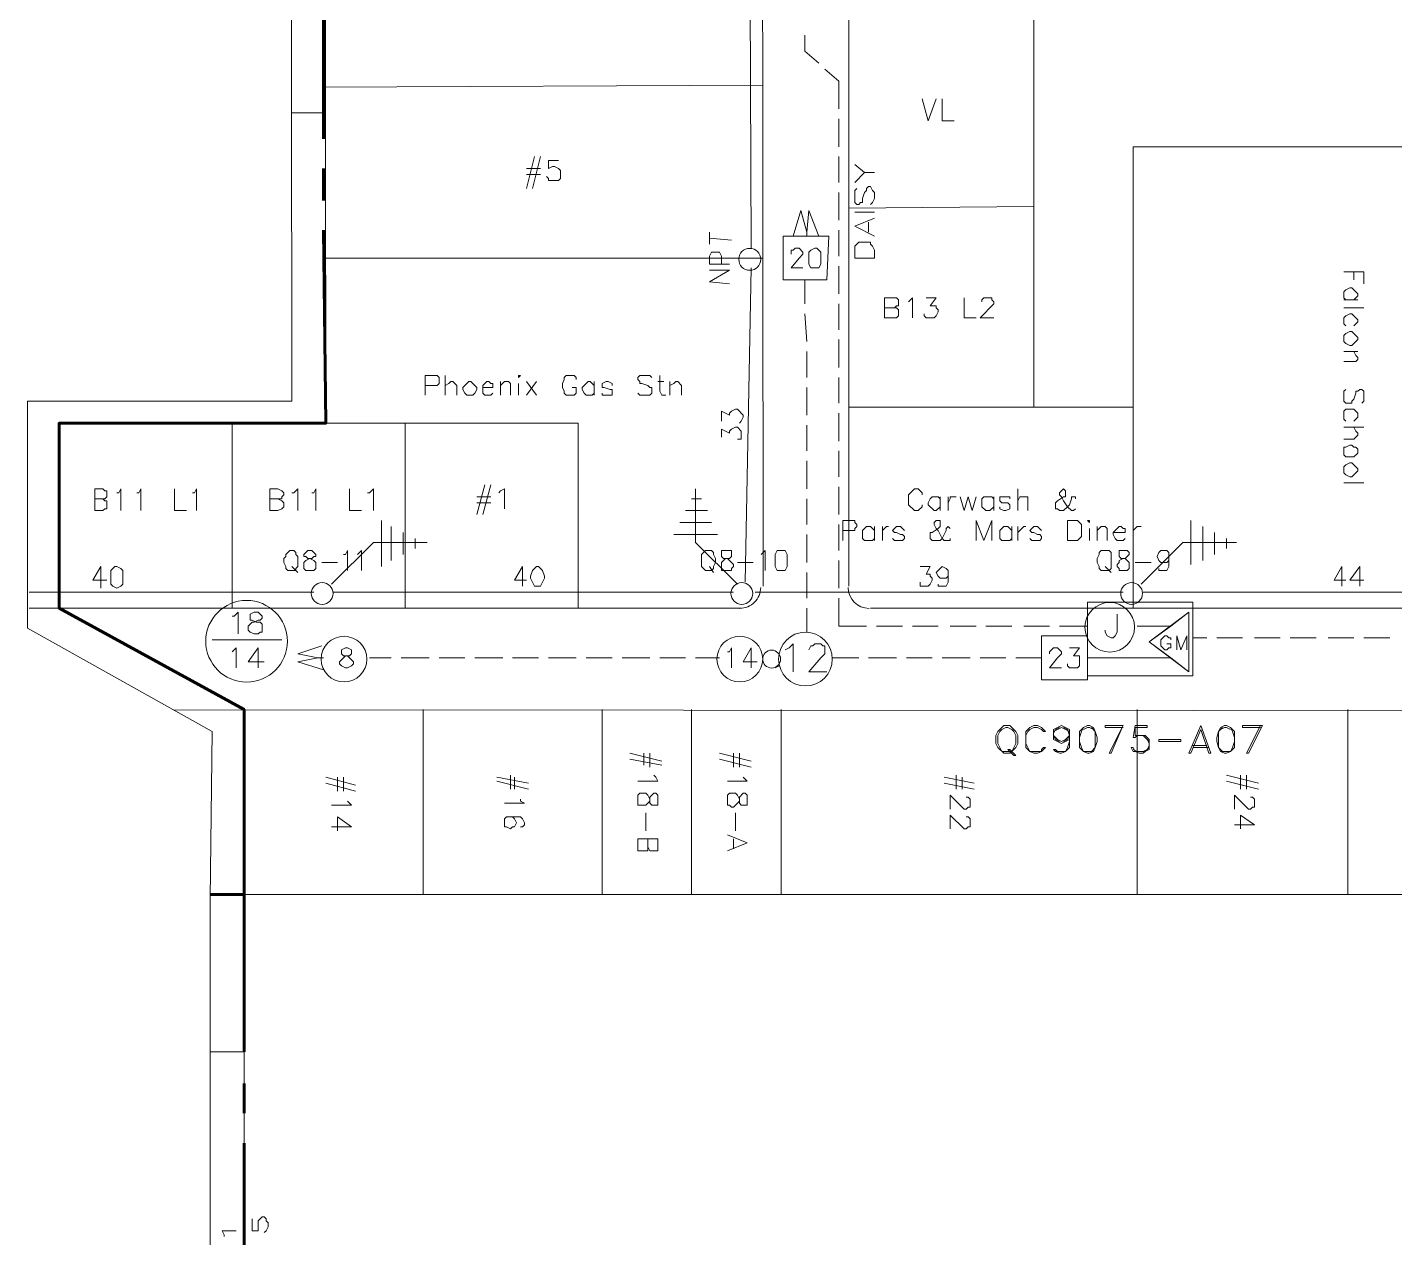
# Model space of a CAD drawing. Header units: millimetres. Extents: x 5.9 to 40.1, y 2 to 30.5.
# Drawn here: x 13.655 to 16.836, y 15.134 to 17.949 of the extents above; entities that cross this region are included whole.
import ezdxf

# ---------------------------------------------------------------- set-up
doc = ezdxf.new("R2010")
doc.units = ezdxf.units.MM
for name, color, linetype in [('PDF_0', 7, 'Continuous'), ('PDF_S31$BOUNDARY-NODE', 3, 'Continuous'), ('PDF_S31$NAME-LANDMARK', 7, 'Continuous'), ('PDF_S31$NAME-ROAD', 7, 'Continuous'), ('PDF_S31$Passives-Highleg', 7, 'Continuous'), ('PDF_S31$Passives-Splt2way', 7, 'Continuous'), ('PDF_S31$Passives-TapOffs', 7, 'Continuous'), ('PDF_S31$POLE', 7, 'Continuous'), ('PDF_S31$STRAND', 7, 'Continuous'), ('PDF_S31$Symbols-Terminator', 7, 'Continuous')]:
    doc.layers.add(name, color=color, linetype=linetype)
for name, color, linetype, true_color in [('PDF_S31$Actives-Amplifier', 92, 'Continuous', 0x00b800), ('PDF_S31$Actives-NodeReceiver', 104, 'Continuous', 0x009525), ('PDF_S31$Cable-565', 23, 'Continuous', 0xdd8a6e), ('PDF_S31$LOTS', 254, 'Continuous', 0xdcdcdc), ('PDF_S31$ROAD', 8, 'Continuous', 0x808080), ('PDF_S31$SDU', 157, 'Continuous', 0x396472), ('PDF_S31$Symbols-EndOfLine', 15, 'Continuous', 0x954a4a), ('PDF_S31$Symbols-Ground', 12, 'Continuous', 0xb80000)]:
    doc.layers.add(name, color=color, linetype=linetype, true_color=true_color)

msp = doc.modelspace()

# ---------------------------------------------------------------- linework, layer by layer
at = {"layer": 'PDF_0', "lineweight": 9}
msp.add_lwpolyline([(14.2654, 21.813), (14.27, 17.0795), (13.6546, 17.0795), (13.6546, 16.5521), (14.0849, 16.3115), (14.0803, 15.9228), (14.0803, 12.124), (19.8826, 12.124), (19.8826, 11.5688), (20.1787, 11.7539), (20.7848, 11.7585), (20.7895, 11.541), (21.6084, 11.541), (21.6038, 11.7724), (24.4124, 11.8047), (24.3985, 11.2588), (24.3754, 10.2177), (24.38, 9.7874), (20.0584, 9.7318), (20.0168, 3.6011), (26.1707, 3.6427), (26.1707, 9.0517), (29.0441, 9.0285)], dxfattribs=at)
at = {"layer": 'PDF_S31$Actives-Amplifier', "lineweight": 13}
for points in [[(16.366, 16.441), (16.1208, 16.441), (16.1208, 16.6122), (16.366, 16.6122)], [(16.3151, 16.5567), (16.2365, 16.5567), (16.3151, 16.5567), (16.3568, 16.5891), (16.3568, 16.4503), (16.3151, 16.4827), (16.1208, 16.4827), (16.3151, 16.4827), (16.2642, 16.5197)], [(16.3568, 16.4503), (16.2642, 16.5197), (16.3568, 16.5891)], [(15.9265, 16.3253), (15.9404, 16.3253), (15.9542, 16.3115), (15.9589, 16.3022), (15.9589, 16.2837), (15.9542, 16.2744), (15.9404, 16.2606), (15.9265, 16.2606), (15.9126, 16.2744), (15.908, 16.2837), (15.908, 16.3022), (15.9126, 16.3115)], [(15.9311, 16.3207), (15.9357, 16.3207), (15.945, 16.3161), (15.9496, 16.3115), (15.9542, 16.3022), (15.9542, 16.2837), (15.945, 16.2652), (15.9218, 16.2652), (15.9126, 16.2837), (15.9126, 16.3022), (15.9172, 16.3115), (15.9218, 16.3161)], [(15.9774, 16.3022), (15.9774, 16.3115), (15.9866, 16.3207), (15.9959, 16.3253), (16.0051, 16.3253), (16.0144, 16.3207), (16.0236, 16.3115), (16.019, 16.3115), (16.0144, 16.3161), (16.0051, 16.3207), (15.9959, 16.3207), (15.9866, 16.3161), (15.982, 16.3115)], [(16.1208, 16.3253), (16.1254, 16.3253), (16.1347, 16.3207), (16.1393, 16.3115), (16.1439, 16.2976), (16.1439, 16.2883), (16.1393, 16.2744), (16.1347, 16.2652), (16.1254, 16.2606), (16.1208, 16.2606), (16.1116, 16.2652), (16.1023, 16.2744), (16.1023, 16.3115), (16.1116, 16.3207)], [(16.3845, 16.3253), (16.4077, 16.2606), (16.4031, 16.2606), (16.3845, 16.3161), (16.3614, 16.2606), (16.3568, 16.2606)], [(16.4401, 16.3253), (16.4447, 16.3253), (16.454, 16.3207), (16.4632, 16.3115), (16.4632, 16.2744), (16.454, 16.2652), (16.4447, 16.2606), (16.4401, 16.2606), (16.4308, 16.2652), (16.4262, 16.2744), (16.4216, 16.2883), (16.4216, 16.2976), (16.4262, 16.3115), (16.4308, 16.3207)], [(15.9774, 16.2837), (15.9774, 16.3022)], [(16.2874, 16.2883), (16.2874, 16.293), (16.3383, 16.293), (16.3383, 16.2883)], [(15.9542, 16.2559), (15.9496, 16.2559), (15.9357, 16.2698), (15.9404, 16.2698)], [(16.0144, 16.2652), (16.0236, 16.2744), (16.019, 16.2744), (16.0144, 16.2698), (16.0144, 16.2652), (16.0051, 16.2606), (15.9959, 16.2606), (15.9866, 16.2652), (15.9774, 16.2744), (15.9774, 16.2837), (15.9866, 16.2652)]]:
    msp.add_lwpolyline(points, close=True, dxfattribs=at)
for points in [[(16.1902, 16.5845), (16.1902, 16.5428), (16.1856, 16.5336), (16.181, 16.5289), (16.1763, 16.5289), (16.1671, 16.5336), (16.1625, 16.5428), (16.1625, 16.5474)], [(16.3059, 16.515), (16.3151, 16.515), (16.3151, 16.5058), (16.3105, 16.5058), (16.3059, 16.5012), (16.3013, 16.5012), (16.292, 16.5104), (16.292, 16.5243), (16.3013, 16.5336), (16.3059, 16.5336), (16.3105, 16.5289), (16.3151, 16.5289), (16.3151, 16.5243)], [(16.329, 16.5012), (16.329, 16.5336), (16.3383, 16.5012), (16.3522, 16.5336), (16.3522, 16.5012)], [(16.0792, 16.293), (16.0607, 16.2837), (16.0422, 16.293), (16.0422, 16.3161), (16.0607, 16.3253), (16.0792, 16.3161), (16.0792, 16.2744), (16.0699, 16.2652), (16.0607, 16.2606), (16.056, 16.2606), (16.0468, 16.2652), (16.0422, 16.2698), (16.0468, 16.2698), (16.0514, 16.2652)], [(16.0653, 16.2883), (16.0745, 16.293), (16.0792, 16.3022), (16.0699, 16.293), (16.0607, 16.2883), (16.0514, 16.293), (16.0422, 16.3022), (16.0422, 16.3068), (16.0468, 16.3161), (16.056, 16.3207)], [(16.0422, 16.3115), (16.0607, 16.3207), (16.0792, 16.3115)], [(16.0653, 16.3207), (16.0745, 16.3161), (16.0792, 16.3022), (16.0792, 16.2883), (16.0745, 16.2744), (16.0699, 16.2652), (16.0468, 16.2652)], [(16.1347, 16.2652), (16.1116, 16.2652), (16.1069, 16.2744), (16.1023, 16.2883), (16.1023, 16.2976), (16.1069, 16.3115), (16.1116, 16.3207)], [(16.1116, 16.3161), (16.1208, 16.3207), (16.1254, 16.3207), (16.1347, 16.3161)], [(16.1301, 16.3207), (16.1393, 16.3115), (16.1393, 16.2744), (16.1301, 16.2652)], [(16.2041, 16.3207), (16.2021, 16.3207), (16.2041, 16.3253), (16.2018, 16.3207), (16.1717, 16.2606), (16.1763, 16.2606), (16.2021, 16.3207), (16.2018, 16.3207), (16.1625, 16.3207), (16.1625, 16.3253), (16.2041, 16.3253)], [(16.2642, 16.2883), (16.2504, 16.3022), (16.2365, 16.3022), (16.2319, 16.2976), (16.2272, 16.2976), (16.2319, 16.3253), (16.2596, 16.3253), (16.2596, 16.3207), (16.2319, 16.3207), (16.2319, 16.3022), (16.255, 16.3022), (16.2642, 16.293), (16.2642, 16.2698), (16.255, 16.2652), (16.2504, 16.2606), (16.2411, 16.2606), (16.2319, 16.2652), (16.2272, 16.2652), (16.2226, 16.2744), (16.2272, 16.2744), (16.2319, 16.2652), (16.255, 16.2652), (16.2642, 16.2744)], [(16.4354, 16.2652), (16.4262, 16.2744), (16.4262, 16.3115), (16.4354, 16.3207)], [(16.454, 16.3207), (16.4586, 16.3115), (16.4632, 16.2976), (16.4632, 16.2883), (16.4586, 16.2744), (16.454, 16.2652), (16.4308, 16.2652)], [(16.4308, 16.3161), (16.4401, 16.3207), (16.4447, 16.3207), (16.454, 16.3161)], [(16.5234, 16.3207), (16.4817, 16.3207), (16.4817, 16.3253), (16.528, 16.3253), (16.4956, 16.2606), (16.491, 16.2606), (16.5234, 16.3253)], [(16.056, 16.2883), (16.0468, 16.293), (16.0422, 16.3022)], [(16.2504, 16.3022), (16.2596, 16.293), (16.2642, 16.2837), (16.2642, 16.2791), (16.2596, 16.2698), (16.2504, 16.2652)], [(16.2272, 16.2698), (16.2365, 16.2652)], [(16.3984, 16.2791), (16.366, 16.2791)], [(16.4031, 16.2744), (16.366, 16.2744)]]:
    msp.add_lwpolyline(points, dxfattribs=at)
msp.add_circle((16.1728, 16.5538), 0.0578, dxfattribs=at)
at = {"layer": 'PDF_S31$Actives-NodeReceiver', "lineweight": 18}
for points in [[(14.2052, 15.1455), (14.2099, 15.1501), (14.2145, 15.1593), (14.2145, 15.1686), (14.2099, 15.1732), (14.2099, 15.1778), (14.2052, 15.1825), (14.2006, 15.1825), (14.1913, 15.1732), (14.1913, 15.1501), (14.1775, 15.1501), (14.1775, 15.1778)], [(14.1127, 15.1362), (14.1127, 15.1408), (14.1081, 15.1501), (14.1404, 15.1501)]]:
    msp.add_lwpolyline(points, dxfattribs=at)
at = {"layer": 'PDF_S31$BOUNDARY-NODE', "lineweight": 60}
for points in [[(14.344, 18.4029), (14.344, 17.6903)], [(14.344, 17.6209), (14.344, 17.5469)], [(14.344, 17.4775), (14.3487, 17.0286), (13.7286, 17.0286), (13.7286, 16.5983), (14.159, 16.3624), (14.159, 15.5665)], [(14.159, 15.932), (14.0804, 15.932)], [(14.159, 15.4925), (14.159, 15.4231)], [(14.159, 15.3537), (14.159, 14.6365)]]:
    msp.add_lwpolyline(points, dxfattribs=at)
at = {"layer": 'PDF_S31$Cable-565', "lineweight": 13}
for points in [[(15.4962, 17.8661), (15.4638, 17.8939), (15.4638, 17.9309)], [(15.5424, 17.7597), (15.5424, 17.8245), (15.51, 17.8523)], [(15.5424, 17.6718), (15.5424, 17.7366)], [(15.5424, 17.5885), (15.5424, 17.6487)], [(15.5424, 17.5006), (15.5424, 17.5654)], [(15.5424, 17.4173), (15.5424, 17.4775)], [(15.5424, 17.3294), (15.5424, 17.3942)], [(15.4638, 17.3063), (15.4638, 17.3618)], [(15.5424, 17.2461), (15.5424, 17.3063)], [(15.4684, 17.2184), (15.4638, 17.2831)], [(15.5424, 17.1582), (15.5424, 17.223)], [(15.4684, 17.1351), (15.4684, 17.1952)], [(15.5424, 17.0749), (15.5424, 17.1351)], [(15.4684, 17.0472), (15.4684, 17.1119)], [(15.5424, 16.987), (15.5424, 17.0518)], [(15.4684, 16.9639), (15.4684, 17.024)], [(15.5424, 16.9037), (15.5424, 16.9639)], [(15.4684, 16.876), (15.4684, 16.9407)], [(15.5424, 16.8158), (15.5424, 16.8806)], [(15.4684, 16.7927), (15.4684, 16.8528)], [(15.4684, 16.7048), (15.4684, 16.7695)], [(15.5424, 16.7325), (15.5424, 16.7927)], [(15.5424, 16.6446), (15.5424, 16.7094)], [(15.4684, 16.6215), (15.4684, 16.6816)], [(15.6072, 16.5567), (15.5424, 16.5567), (15.5424, 16.6215)], [(15.4684, 16.5428), (15.4684, 16.5983)], [(15.6905, 16.5567), (15.6303, 16.5567)], [(15.7738, 16.5567), (15.7136, 16.5567)], [(15.8617, 16.5567), (15.8015, 16.5567)], [(15.945, 16.5567), (15.8848, 16.5567)], [(16.0329, 16.5567), (15.9727, 16.5567)], [(16.1208, 16.5567), (16.056, 16.5567)], [(16.3984, 16.5289), (16.366, 16.5289)], [(16.4817, 16.5289), (16.4216, 16.5289)], [(16.5696, 16.5289), (16.5095, 16.5289)], [(16.6529, 16.5289), (16.5928, 16.5289)], [(16.7408, 16.5289), (16.6807, 16.5289)], [(16.8241, 16.5289), (16.764, 16.5289)], [(14.5014, 16.4827), (14.4505, 16.4827)], [(14.5893, 16.4827), (14.5245, 16.4827)], [(14.6726, 16.4827), (14.6124, 16.4827)], [(14.7605, 16.4827), (14.6957, 16.4827)], [(14.8438, 16.4827), (14.7836, 16.4827)], [(14.9317, 16.4827), (14.8669, 16.4827)], [(15.015, 16.4827), (14.9548, 16.4827)], [(15.1029, 16.4827), (15.0381, 16.4827)], [(15.1862, 16.4827), (15.126, 16.4827)], [(15.2648, 16.4827), (15.2093, 16.4827)], [(15.5887, 16.4827), (15.5286, 16.4827)], [(15.6766, 16.4827), (15.6118, 16.4827)], [(15.7599, 16.4827), (15.6998, 16.4827)], [(15.8478, 16.4827), (15.783, 16.4827)], [(15.9311, 16.4827), (15.871, 16.4827)], [(16.0144, 16.4827), (15.9542, 16.4827)]]:
    msp.add_lwpolyline(points, dxfattribs=at)
at = {"layer": 'PDF_S31$LOTS', "lineweight": 0}
for points in [[(14.3487, 17.0286), (14.344, 21.85)], [(15.9959, 17.0657), (15.9959, 17.9957)], [(15.3666, 17.8152), (14.344, 17.8106)], [(14.344, 17.7505), (14.2693, 17.7505)], [(16.2272, 16.5983), (16.2272, 17.6718), (18.2539, 17.6718)], [(15.5656, 17.5284), (15.9959, 17.533)], [(14.344, 17.4127), (15.3666, 17.4127)], [(15.5656, 17.0657), (16.2272, 17.0657)], [(13.7286, 16.5983), (13.7286, 17.0286), (14.9363, 17.0286), (14.9363, 16.5983)], [(14.1312, 16.5983), (14.1312, 17.0286)], [(14.5337, 16.5983), (14.5337, 17.0286)], [(14.159, 16.3624), (14.159, 15.932), (14.159, 12.124)], [(14.5754, 16.3624), (14.5754, 15.932)], [(14.9918, 16.3624), (14.9918, 15.932)], [(15.2, 16.3624), (15.2, 15.932)], [(15.4083, 16.3624), (15.4083, 15.932)], [(16.2365, 16.3624), (16.2365, 15.932)], [(16.7269, 16.3624), (16.7269, 15.932)], [(19.5494, 15.932), (14.0804, 15.932)], [(14.159, 15.5665), (14.0803, 15.5665)]]:
    msp.add_lwpolyline(points, dxfattribs=at)
at = {"layer": 'PDF_S31$NAME-LANDMARK', "lineweight": 0}
for points in [[(14.58, 17.0934), (14.58, 17.1397), (14.6078, 17.1397), (14.6124, 17.1351), (14.6124, 17.1212), (14.6078, 17.1166), (14.58, 17.1166)], [(14.6263, 17.0934), (14.6263, 17.1397)], [(14.6263, 17.1166), (14.6355, 17.1212), (14.6402, 17.1258), (14.6448, 17.1258), (14.654, 17.1166), (14.654, 17.0934)], [(14.7373, 17.0981), (14.7327, 17.0934), (14.7188, 17.0934), (14.7142, 17.0981), (14.7142, 17.1119), (14.7142, 17.1166), (14.7235, 17.1258), (14.7281, 17.1258), (14.7327, 17.1212), (14.7373, 17.1212), (14.7373, 17.1119), (14.7142, 17.1119)], [(14.7558, 17.0934), (14.7558, 17.1258)], [(14.7558, 17.1166), (14.7651, 17.1258), (14.7743, 17.1258), (14.779, 17.1212), (14.779, 17.0934)], [(14.7975, 17.0934), (14.7975, 17.1212)], [(14.8391, 17.0934), (14.816, 17.1258)], [(14.816, 17.0934), (14.8391, 17.1258)], [(14.9224, 17.1119), (14.9317, 17.1119), (14.9317, 17.0981), (14.927, 17.0934), (14.9085, 17.0934), (14.9039, 17.0981), (14.9039, 17.1027), (14.8993, 17.1119), (14.8993, 17.1212), (14.9039, 17.1304), (14.9039, 17.1351), (14.9085, 17.1397), (14.927, 17.1397), (14.9317, 17.1351), (14.9317, 17.1304)], [(14.9733, 17.0981), (14.9687, 17.0934), (14.9548, 17.0934), (14.9502, 17.0981), (14.9455, 17.1073), (14.9455, 17.1119), (14.9594, 17.1258), (14.9641, 17.1258), (14.9733, 17.1166)], [(14.9733, 17.0934), (14.9733, 17.1258)], [(14.9918, 17.0981), (14.9918, 17.0934), (15.015, 17.0934), (15.015, 17.1073), (15.0103, 17.1073), (14.9964, 17.1119), (14.9918, 17.1119), (14.9918, 17.1212), (15.0011, 17.1258), (15.0057, 17.1258), (15.015, 17.1212), (15.015, 17.1166)], [(15.0751, 17.0981), (15.0797, 17.0934), (15.1029, 17.0934), (15.1075, 17.0981), (15.1075, 17.1119), (15.1029, 17.1119), (15.0982, 17.1166), (15.0844, 17.1212), (15.0797, 17.1212), (15.0797, 17.1258), (15.0751, 17.1304), (15.0751, 17.1351), (15.0797, 17.1397), (15.1029, 17.1397), (15.1075, 17.1351)], [(15.1353, 17.1258), (15.1214, 17.1258)], [(15.1399, 17.0934), (15.1306, 17.0934), (15.126, 17.1027), (15.126, 17.1397)], [(15.1491, 17.0934), (15.1491, 17.1258)], [(15.1491, 17.1166), (15.1584, 17.1212), (15.163, 17.1258), (15.1676, 17.1258), (15.1769, 17.1166), (15.1769, 17.0934)]]:
    msp.add_lwpolyline(points, dxfattribs=at)
for points in [[(14.6818, 17.1258), (14.6864, 17.1258), (14.7003, 17.1119), (14.7003, 17.1073), (14.6957, 17.0981), (14.6911, 17.0934), (14.6772, 17.0934), (14.6726, 17.0981), (14.6679, 17.1073), (14.6679, 17.1119)], [(14.7975, 17.1397), (14.8021, 17.1397), (14.7975, 17.1351)]]:
    msp.add_lwpolyline(points, close=True, dxfattribs=at)
at = {"layer": 'PDF_S31$NAME-ROAD', "lineweight": 9}
for points in [[(15.6026, 17.6116), (15.5794, 17.6302)], [(15.5794, 17.5885), (15.6026, 17.6116), (15.6257, 17.6116)], [(15.6165, 17.5376), (15.6211, 17.5422), (15.6257, 17.5515), (15.6257, 17.5654), (15.6211, 17.57), (15.6165, 17.5793), (15.6118, 17.5793), (15.6072, 17.5746), (15.6072, 17.57), (15.6026, 17.5654), (15.598, 17.5515), (15.598, 17.5422), (15.5933, 17.5422), (15.5887, 17.5376), (15.5841, 17.5376), (15.5794, 17.5422), (15.5794, 17.57), (15.5841, 17.5746)], [(15.6257, 17.5191), (15.5794, 17.5191)], [(15.6257, 17.4636), (15.5794, 17.4867), (15.6257, 17.5052)], [(15.6118, 17.496), (15.6118, 17.4728)]]:
    msp.add_lwpolyline(points, dxfattribs=at)
msp.add_lwpolyline([(15.5794, 17.4127), (15.5794, 17.4404), (15.5887, 17.4497), (15.6165, 17.4497), (15.6165, 17.4451), (15.6211, 17.4404), (15.6257, 17.4312), (15.6257, 17.4127)], close=True, dxfattribs=at)
at = {"layer": 'PDF_S31$Passives-Highleg', "lineweight": 9}
msp.add_lwpolyline([(15.3944, 16.4595), (15.4036, 16.4642)], close=True, dxfattribs=at)
msp.add_circle((15.3862, 16.4798), 0.0208, dxfattribs=at)
at = {"layer": 'PDF_S31$Passives-Splt2way', "lineweight": 9}
for points in [[(15.4175, 16.5012), (15.4268, 16.5058), (15.436, 16.515), (15.436, 16.4503)], [(15.473, 16.5012), (15.4777, 16.5104), (15.4823, 16.5104), (15.4869, 16.515), (15.5008, 16.515), (15.5054, 16.5104), (15.51, 16.5104), (15.51, 16.4919), (15.5008, 16.4827), (15.473, 16.4503), (15.5147, 16.4503)]]:
    msp.add_lwpolyline(points, dxfattribs=at)
msp.add_circle((15.4649, 16.4798), 0.0625, dxfattribs=at)
at = {"layer": 'PDF_S31$Passives-TapOffs', "lineweight": 9}
for points in [[(15.5193, 17.4636), (15.5147, 17.3618), (15.4129, 17.3618), (15.4129, 17.4636)], [(15.4869, 17.4358), (15.4915, 17.4358), (15.5008, 17.4266), (15.5008, 17.3988), (15.4962, 17.3896), (15.4777, 17.3896), (15.473, 17.3988), (15.473, 17.4266), (15.4777, 17.4312)], [(16.1208, 16.4318), (16.0144, 16.4318), (16.0144, 16.5336), (16.1208, 16.5336)], [(14.3949, 16.5058), (14.3996, 16.5058), (14.4088, 16.5012), (14.4088, 16.4919), (14.4042, 16.4873), (14.3949, 16.4873), (14.3811, 16.4734), (14.3811, 16.4688), (14.3857, 16.4642), (14.3949, 16.4595), (14.3996, 16.4595), (14.4088, 16.4642), (14.4134, 16.4688), (14.4134, 16.4734), (14.3996, 16.4873), (14.3903, 16.4873), (14.3857, 16.4919), (14.3857, 16.5012)]]:
    msp.add_lwpolyline(points, close=True, dxfattribs=at)
for points in [[(15.4314, 17.4219), (15.4314, 17.4312), (15.436, 17.4312), (15.4406, 17.4358), (15.4499, 17.4358), (15.4591, 17.4266), (15.4591, 17.4219), (15.4499, 17.4127), (15.4314, 17.3896), (15.4591, 17.3896)], [(15.2833, 16.4965), (15.2879, 16.4965), (15.2926, 16.5058), (15.2926, 16.4595)], [(15.3527, 16.4734), (15.3203, 16.4734), (15.3388, 16.5058), (15.3388, 16.4595)], [(16.0329, 16.4919), (16.0329, 16.4965), (16.0422, 16.5058), (16.0514, 16.5058), (16.0607, 16.4965), (16.0607, 16.4919), (16.0514, 16.4827), (16.0329, 16.4595), (16.0607, 16.4595)], [(16.0792, 16.5058), (16.1023, 16.5058), (16.0884, 16.4873), (16.1023, 16.4873), (16.1023, 16.4642), (16.0977, 16.4595), (16.0792, 16.4595), (16.0745, 16.4642), (16.0745, 16.4688)]]:
    msp.add_lwpolyline(points, dxfattribs=at)
for centre in [(14.3914, 16.4798), (15.3122, 16.4798)]:
    msp.add_circle(centre, 0.0532, dxfattribs=at)
at = {"layer": 'PDF_S31$POLE', "lineweight": 0}
for points in [[(15.2417, 17.4728), (15.2417, 17.4451)], [(15.2926, 17.4543), (15.2417, 17.459)], [(15.2879, 17.3988), (15.2417, 17.3988), (15.2417, 17.4173), (15.2463, 17.4266), (15.2648, 17.4266), (15.2694, 17.4173), (15.2694, 17.3988)], [(15.2879, 17.3525), (15.2417, 17.3572), (15.2879, 17.3849), (15.2417, 17.3849)], [(14.3903, 16.7233), (14.3949, 16.7233), (14.3996, 16.7325), (14.3996, 16.6862)], [(14.4227, 16.7233), (14.432, 16.7325), (14.432, 16.6862)], [(15.362, 16.7233), (15.3712, 16.7325), (15.3712, 16.6862)], [(16.3105, 16.7094), (16.3105, 16.7279), (16.3059, 16.7325), (16.292, 16.7325), (16.2874, 16.7279), (16.2828, 16.7186), (16.2874, 16.7094), (16.292, 16.7048), (16.3059, 16.7048), (16.3105, 16.7094), (16.3105, 16.6955), (16.3059, 16.6862), (16.2874, 16.6862), (16.2874, 16.6909)], [(14.3764, 16.7048), (14.3394, 16.7048)], [(15.3435, 16.7048), (15.3065, 16.7048)], [(16.2087, 16.714), (16.218, 16.7048), (16.218, 16.6909), (16.2134, 16.6862), (16.1948, 16.6862), (16.1948, 16.6909), (16.1902, 16.6955), (16.1902, 16.7001), (16.1948, 16.7048), (16.1948, 16.7094), (16.2041, 16.714)], [(16.2689, 16.7048), (16.2319, 16.7048)], [(14.2839, 16.6816), (14.27, 16.6955)], [(15.2509, 16.6816), (15.2417, 16.6955)], [(16.1763, 16.6816), (16.1625, 16.6955)]]:
    msp.add_lwpolyline(points, dxfattribs=at)
for points in [[(14.2654, 16.7325), (14.2746, 16.7325), (14.2793, 16.7279), (14.2793, 16.7233), (14.2839, 16.7186), (14.2839, 16.6955), (14.2793, 16.6909), (14.2793, 16.6862), (14.2608, 16.6862), (14.2561, 16.6909), (14.2561, 16.6955), (14.2515, 16.7048), (14.2515, 16.714), (14.2561, 16.7186), (14.2561, 16.7233)], [(14.307, 16.7325), (14.3163, 16.7325), (14.3255, 16.7233), (14.3255, 16.7186), (14.3209, 16.7186), (14.3163, 16.714), (14.3116, 16.714), (14.3024, 16.7094), (14.2978, 16.7048), (14.2978, 16.6909), (14.3024, 16.6862), (14.3209, 16.6862), (14.3255, 16.6909), (14.3255, 16.7048), (14.3209, 16.7094), (14.3116, 16.714), (14.307, 16.714), (14.3024, 16.7186), (14.2978, 16.7186), (14.2978, 16.7233)], [(15.2324, 16.7325), (15.2463, 16.7325), (15.2509, 16.7279), (15.2509, 16.7233), (15.2556, 16.714), (15.2556, 16.7048), (15.2509, 16.6955), (15.2509, 16.6909), (15.2463, 16.6862), (15.2324, 16.6862), (15.2232, 16.6955), (15.2232, 16.7233)], [(15.2694, 16.7325), (15.2926, 16.7325), (15.2926, 16.7186), (15.2879, 16.714), (15.2787, 16.714), (15.2694, 16.7048), (15.2694, 16.6862), (15.2926, 16.6862), (15.2926, 16.6909), (15.2972, 16.6955), (15.2972, 16.7001), (15.2833, 16.714), (15.2741, 16.714), (15.2694, 16.7186)], [(15.399, 16.7325), (15.4175, 16.7325), (15.4221, 16.7233), (15.4221, 16.6955), (15.4175, 16.6862), (15.399, 16.6862), (15.3944, 16.6955), (15.3944, 16.7233)], [(16.1532, 16.7325), (16.1717, 16.7325), (16.1763, 16.7279), (16.1763, 16.6909), (16.1717, 16.6862), (16.1532, 16.6862), (16.1486, 16.6909), (16.1486, 16.6955), (16.1439, 16.7048), (16.1439, 16.714), (16.1486, 16.7233), (16.1486, 16.7279)], [(16.1948, 16.7325), (16.2134, 16.7325), (16.218, 16.7279), (16.218, 16.7233), (16.2087, 16.714), (16.2041, 16.714), (16.1995, 16.714), (16.1948, 16.7186)]]:
    msp.add_lwpolyline(points, close=True, dxfattribs=at)
for centre, radius in [((15.3353, 17.4098), 0.0255), ((14.3405, 16.6325), 0.0254), ((15.3168, 16.6325), 0.0254), ((16.2237, 16.6325), 0.0254)]:
    msp.add_circle(centre, radius, dxfattribs=at)
at = {"layer": 'PDF_S31$ROAD', "lineweight": 0}
for points in [[(15.3666, 16.6492), (15.362, 21.8083)], [(15.5656, 16.6492), (15.5656, 18.3705)], [(15.3157, 16.5983), (13.6592, 16.5983)], [(21.5622, 16.5983), (15.6165, 16.5983)], [(19.9288, 16.3577), (13.9936, 16.3621)]]:
    msp.add_lwpolyline(points, dxfattribs=at)
for centre, start, end in [((15.3122, 16.6464), 269.9836, 0.0439), ((15.6129, 16.6464), 180.044, 269.9835)]:
    msp.add_arc(centre, 0.0486, start, end, dxfattribs=at)
at = {"layer": 'PDF_S31$SDU', "lineweight": 0}
for points in [[(15.7692, 17.7828), (15.7506, 17.732), (15.7368, 17.7828)], [(15.8108, 17.732), (15.783, 17.732), (15.783, 17.7828)], [(14.816, 17.5746), (14.8345, 17.6487)], [(14.8299, 17.5746), (14.8484, 17.6487)], [(14.8623, 17.6024), (14.8669, 17.5978), (14.8669, 17.5931), (14.89, 17.5931), (14.8947, 17.5978), (14.8947, 17.6163), (14.89, 17.6209), (14.8808, 17.6255), (14.8761, 17.6255), (14.8669, 17.6209), (14.8669, 17.6394), (14.89, 17.6394)], [(14.8484, 17.6209), (14.816, 17.6209)], [(14.8484, 17.607), (14.816, 17.607)], [(16.7177, 17.3803), (16.764, 17.3803), (16.764, 17.3525)], [(16.7408, 17.3618), (16.7408, 17.3803)], [(16.7223, 17.3155), (16.7177, 17.3201), (16.7177, 17.334), (16.7223, 17.3387), (16.7316, 17.3433), (16.7362, 17.3433), (16.7501, 17.3294), (16.7501, 17.3248), (16.7408, 17.3155)], [(15.672, 17.297), (15.6766, 17.297), (15.6812, 17.2924), (15.6812, 17.2785), (15.6766, 17.2739), (15.6489, 17.2739), (15.6489, 17.3201), (15.6766, 17.3201), (15.6812, 17.3155), (15.6812, 17.3016), (15.6766, 17.3016), (15.672, 17.297), (15.6489, 17.297)], [(15.7044, 17.3109), (15.7136, 17.3201), (15.7136, 17.2739)], [(15.746, 17.3201), (15.7692, 17.3201), (15.7553, 17.3016), (15.7692, 17.3016), (15.7692, 17.297), (15.7738, 17.2924), (15.7738, 17.2878), (15.7692, 17.2785), (15.7645, 17.2739), (15.746, 17.2739), (15.7414, 17.2785), (15.7414, 17.2831)], [(15.8617, 17.2739), (15.8339, 17.2739), (15.8339, 17.3201)], [(15.8756, 17.3109), (15.8756, 17.3155), (15.8802, 17.3201), (15.8987, 17.3201), (15.8987, 17.3155), (15.9033, 17.3109), (15.9033, 17.3063), (15.871, 17.2739), (15.9033, 17.2739)], [(16.7177, 17.3155), (16.7501, 17.3155)], [(16.7177, 17.297), (16.764, 17.297)], [(16.7223, 17.2554), (16.7177, 17.26), (16.7177, 17.2739), (16.7223, 17.2785), (16.7316, 17.2831), (16.7362, 17.2831), (16.7501, 17.2693), (16.7501, 17.2646), (16.7408, 17.2554)], [(16.7177, 17.1952), (16.7501, 17.1952)], [(16.7408, 17.1952), (16.7455, 17.186), (16.7501, 17.1813), (16.7501, 17.1767), (16.7455, 17.1721), (16.7177, 17.1721)], [(16.7223, 17.1073), (16.7177, 17.1027), (16.7177, 17.0795), (16.7223, 17.0749), (16.7362, 17.0749), (16.7362, 17.0795), (16.7408, 17.0842), (16.7455, 17.0981), (16.7455, 17.1027), (16.7501, 17.1027), (16.7547, 17.1073), (16.7593, 17.1073), (16.764, 17.1027), (16.764, 17.0795), (16.7593, 17.0749)], [(16.7223, 17.0333), (16.7177, 17.0379), (16.7177, 17.0564), (16.7223, 17.061), (16.7408, 17.061), (16.7501, 17.0518), (16.7501, 17.0425), (16.7408, 17.0333)], [(16.7177, 17.0194), (16.764, 17.0194)], [(16.7408, 17.0194), (16.7455, 17.0101), (16.7501, 17.0055), (16.7501, 17.0009), (16.7408, 16.9916), (16.7177, 16.9916)], [(13.8304, 16.8528), (13.8351, 16.8482), (13.8397, 16.8482), (13.8397, 16.8297), (13.8351, 16.8297), (13.8304, 16.8251), (13.8119, 16.8251), (13.8119, 16.876), (13.8304, 16.876), (13.8351, 16.8713), (13.8397, 16.8713), (13.8397, 16.8574), (13.8351, 16.8528), (13.8119, 16.8528)], [(13.8628, 16.8667), (13.8675, 16.8667), (13.8721, 16.876), (13.8721, 16.8251)], [(13.9091, 16.8667), (13.9137, 16.8667), (13.9184, 16.876), (13.9184, 16.8251)], [(14.0248, 16.8251), (13.997, 16.8251), (13.997, 16.876)], [(14.0387, 16.8667), (14.0433, 16.8667), (14.0479, 16.876), (14.0479, 16.8251)], [(14.2376, 16.8528), (14.2469, 16.8482), (14.2515, 16.8436), (14.2515, 16.8343), (14.2469, 16.8297), (14.2376, 16.8251), (14.2191, 16.8251), (14.2191, 16.876), (14.2376, 16.876), (14.2469, 16.8713), (14.2515, 16.8667), (14.2515, 16.8621), (14.2469, 16.8574), (14.2469, 16.8528), (14.2191, 16.8528)], [(14.27, 16.8667), (14.2746, 16.8667), (14.2839, 16.876), (14.2839, 16.8251)], [(14.3163, 16.8667), (14.3209, 16.8667), (14.3255, 16.876), (14.3255, 16.8251)], [(14.432, 16.8251), (14.4042, 16.8251), (14.4042, 16.876)], [(14.4458, 16.8667), (14.4505, 16.8667), (14.4597, 16.876), (14.4597, 16.8251)], [(14.7003, 16.8158), (14.7188, 16.8852)], [(14.7142, 16.8158), (14.7327, 16.8852)], [(14.7512, 16.8667), (14.7558, 16.8713), (14.7651, 16.876), (14.7651, 16.8297)], [(15.7368, 16.8389), (15.7368, 16.8343), (15.7275, 16.8251), (15.7183, 16.8251), (15.7044, 16.8389), (15.7044, 16.8621), (15.7183, 16.876), (15.7275, 16.876), (15.7368, 16.8667), (15.7368, 16.8621)], [(15.9589, 16.8251), (15.9589, 16.876)], [(16.093, 16.8297), (16.0884, 16.8251), (16.0838, 16.8251), (16.0745, 16.8343), (16.0653, 16.8251), (16.056, 16.8251), (16.0514, 16.8297), (16.0468, 16.8297), (16.0468, 16.8436), (16.0514, 16.8482), (16.0653, 16.8574), (16.0699, 16.8574), (16.0699, 16.8713), (16.0653, 16.876), (16.056, 16.8667), (16.056, 16.8621), (16.0607, 16.8574), (16.0653, 16.8482), (16.0745, 16.8343), (16.0792, 16.8389), (16.0838, 16.8528), (16.0838, 16.8574), (16.093, 16.8574), (16.093, 16.8528)], [(16.7177, 16.8898), (16.764, 16.8898)], [(14.7327, 16.8574), (14.7003, 16.8574)], [(14.7327, 16.8436), (14.7003, 16.8436)], [(15.7784, 16.8343), (15.7692, 16.8251), (15.7645, 16.8251), (15.7506, 16.8389), (15.7506, 16.8436), (15.7553, 16.8528), (15.7599, 16.8574), (15.7738, 16.8574), (15.7784, 16.8528)], [(15.7784, 16.8251), (15.7784, 16.8574)], [(15.7969, 16.8251), (15.7969, 16.8574)], [(15.7969, 16.8436), (15.8015, 16.8528), (15.8015, 16.8574), (15.8154, 16.8574)], [(15.8617, 16.8574), (15.8524, 16.8251), (15.8432, 16.8574), (15.8339, 16.8251), (15.8247, 16.8574)], [(15.9033, 16.8343), (15.8941, 16.8251), (15.8848, 16.8251), (15.8756, 16.8343), (15.8756, 16.8528), (15.8802, 16.8574), (15.8987, 16.8574), (15.9033, 16.8528)], [(15.9033, 16.8251), (15.9033, 16.8574)], [(15.9172, 16.8343), (15.9172, 16.8297), (15.9265, 16.8251), (15.9311, 16.8251), (15.9404, 16.8297), (15.9404, 16.8389), (15.9357, 16.8436), (15.9218, 16.8436), (15.9172, 16.8482), (15.9172, 16.8574), (15.9404, 16.8574), (15.9404, 16.8528)], [(15.9589, 16.8482), (15.9635, 16.8574), (15.982, 16.8574), (15.982, 16.8251)], [(15.5517, 16.7557), (15.5517, 16.8019), (15.5794, 16.8019), (15.5794, 16.7973), (15.5841, 16.7927), (15.5841, 16.788), (15.5794, 16.7834), (15.5794, 16.7788), (15.5517, 16.7788)], [(15.8015, 16.7603), (15.8015, 16.7557), (15.7877, 16.7557), (15.783, 16.7603), (15.7784, 16.7557), (15.7599, 16.7557), (15.7553, 16.7603), (15.7553, 16.7742), (15.7599, 16.7742), (15.7738, 16.7834), (15.7784, 16.788), (15.7784, 16.8019), (15.7692, 16.8019), (15.7645, 16.7973), (15.7645, 16.7927), (15.7692, 16.7834), (15.7738, 16.7788), (15.783, 16.7603), (15.7923, 16.7788), (15.7923, 16.7834), (15.7969, 16.788), (15.8015, 16.7834)], [(15.8617, 16.7557), (15.8617, 16.8019), (15.8802, 16.7557), (15.8987, 16.8019), (15.8987, 16.7557)], [(15.6257, 16.7603), (15.6211, 16.7557), (15.6026, 16.7557), (15.598, 16.7603), (15.598, 16.7788), (15.6072, 16.788), (15.6165, 16.788), (15.6257, 16.7788)], [(15.6257, 16.7557), (15.6257, 16.788)], [(15.6442, 16.7557), (15.6442, 16.788)], [(15.6442, 16.7742), (15.6442, 16.7788), (15.6535, 16.788), (15.6581, 16.788)], [(15.6674, 16.7603), (15.672, 16.7557), (15.6905, 16.7557), (15.6951, 16.7603), (15.6951, 16.7649), (15.6905, 16.7695), (15.6859, 16.7695), (15.6766, 16.7742), (15.672, 16.7742), (15.6674, 16.7788), (15.6766, 16.788), (15.6859, 16.788), (15.6951, 16.7788)], [(15.945, 16.7603), (15.9404, 16.7557), (15.9218, 16.7557), (15.9172, 16.7603), (15.9172, 16.7788), (15.9265, 16.788), (15.9357, 16.788), (15.945, 16.7788)], [(15.945, 16.7557), (15.945, 16.788)], [(15.9589, 16.7557), (15.9589, 16.788)], [(15.9589, 16.7742), (15.9727, 16.788), (15.9774, 16.788)], [(15.9866, 16.7603), (15.9913, 16.7557), (16.0098, 16.7557), (16.0144, 16.7603), (16.0144, 16.7649), (16.0098, 16.7695), (16.0051, 16.7695), (15.9959, 16.7742), (15.9913, 16.7742), (15.9866, 16.7788), (15.9959, 16.788), (16.0051, 16.788), (16.0144, 16.7788)], [(16.1254, 16.7557), (16.1254, 16.7834)], [(16.1439, 16.7557), (16.1439, 16.788)], [(16.1439, 16.7788), (16.1532, 16.788), (16.1625, 16.788), (16.1671, 16.7834), (16.1671, 16.7557)], [(16.2087, 16.7603), (16.2041, 16.7557), (16.1902, 16.7557), (16.1856, 16.7603), (16.181, 16.7695), (16.181, 16.7742), (16.1948, 16.788), (16.1995, 16.788), (16.2041, 16.7834), (16.2087, 16.7834), (16.2087, 16.7742), (16.181, 16.7742)], [(16.2272, 16.7557), (16.2272, 16.788)], [(16.2272, 16.7742), (16.2272, 16.7788), (16.2365, 16.788), (16.2457, 16.788)], [(15.0566, 16.2606), (15.1306, 16.2421)], [(15.089, 16.2328), (15.089, 16.2606)], [(15.1029, 16.2282), (15.1029, 16.2606)], [(15.2648, 16.2606), (15.3388, 16.2421)], [(15.2972, 16.2282), (15.2972, 16.2606)], [(15.3111, 16.2282), (15.3111, 16.2606)], [(15.0566, 16.2467), (15.1306, 16.2328)], [(15.2648, 16.2467), (15.3388, 16.2282)], [(14.3487, 16.205), (14.4181, 16.1865)], [(14.3764, 16.1726), (14.3764, 16.205)], [(14.3903, 16.1726), (14.3903, 16.205)], [(14.7466, 16.205), (14.8206, 16.1912)], [(14.7466, 16.1958), (14.8206, 16.1773)], [(14.779, 16.1773), (14.779, 16.2097)], [(14.7882, 16.1773), (14.7882, 16.205)], [(15.1121, 16.2097), (15.1167, 16.205), (15.1214, 16.1958), (15.0751, 16.1958)], [(15.3203, 16.205), (15.3296, 16.1958), (15.2833, 16.1958)], [(15.7877, 16.205), (15.8571, 16.1912)], [(15.8154, 16.1773), (15.8154, 16.2097)], [(15.8293, 16.1773), (15.8293, 16.205)], [(16.4447, 16.2097), (16.5187, 16.1912)], [(16.4447, 16.1958), (16.5187, 16.1773)], [(16.4771, 16.1773), (16.4771, 16.2097)], [(16.491, 16.1773), (16.491, 16.2097)], [(14.3487, 16.1912), (14.4181, 16.1726)], [(15.7877, 16.1912), (15.8571, 16.1773)], [(15.8386, 16.1588), (15.8432, 16.1588), (15.8478, 16.1541), (15.8478, 16.1356), (15.8432, 16.1356), (15.8386, 16.131), (15.8339, 16.131), (15.8015, 16.1634), (15.8015, 16.131)], [(16.5002, 16.1588), (16.5049, 16.1588), (16.5095, 16.1541), (16.5095, 16.1356), (16.5049, 16.1356), (16.5002, 16.131), (16.4956, 16.131), (16.4632, 16.1634), (16.4632, 16.131)], [(14.3996, 16.1495), (14.4088, 16.1403), (14.3625, 16.1403)], [(14.8021, 16.1541), (14.8021, 16.1495), (14.8114, 16.1449), (14.7651, 16.1449)], [(14.3764, 16.0801), (14.3764, 16.1125), (14.4088, 16.0894), (14.3625, 16.0894)], [(14.7836, 16.1125), (14.7697, 16.1125), (14.7651, 16.1079), (14.7651, 16.0894), (14.7697, 16.0894), (14.779, 16.0847), (14.7836, 16.0894), (14.7882, 16.0894), (14.7929, 16.0986), (14.7882, 16.1079), (14.7836, 16.1125), (14.8021, 16.1125), (14.8067, 16.1079), (14.8114, 16.0986), (14.8114, 16.094), (14.8067, 16.0894), (14.8021, 16.0894)], [(15.0936, 16.0801), (15.0936, 16.1218)], [(15.3018, 16.0801), (15.3018, 16.1218)], [(15.8386, 16.1125), (15.8432, 16.1125), (15.8478, 16.1079), (15.8478, 16.0894), (15.8432, 16.0894), (15.8386, 16.0847), (15.8339, 16.0847), (15.8015, 16.1171), (15.8015, 16.0847)], [(16.4771, 16.0847), (16.4771, 16.1171), (16.5095, 16.094), (16.4632, 16.094)], [(15.2833, 16.0709), (15.3296, 16.0523), (15.2833, 16.0338)], [(15.0982, 16.0431), (15.0982, 16.0338), (15.0751, 16.0338), (15.0751, 16.0616), (15.1214, 16.0616), (15.1214, 16.0338), (15.1029, 16.0338), (15.0982, 16.0431), (15.0982, 16.0616)], [(15.2972, 16.0385), (15.2972, 16.0616)]]:
    msp.add_lwpolyline(points, dxfattribs=at)
for points in [[(16.7501, 17.2276), (16.7501, 17.223), (16.7362, 17.2091), (16.7316, 17.2091), (16.7223, 17.2137), (16.7177, 17.2184), (16.7177, 17.2322), (16.7223, 17.2369), (16.7316, 17.2415), (16.7362, 17.2415)], [(16.7501, 16.9685), (16.7501, 16.9592), (16.7408, 16.95), (16.7223, 16.95), (16.7177, 16.9546), (16.7177, 16.9731), (16.7223, 16.9731), (16.7316, 16.9777), (16.7362, 16.9777), (16.7408, 16.9731), (16.7455, 16.9731)], [(16.7501, 16.9222), (16.7501, 16.9176), (16.7362, 16.9037), (16.7316, 16.9037), (16.7223, 16.9083), (16.7177, 16.913), (16.7177, 16.9269), (16.7223, 16.9315), (16.7316, 16.9361), (16.7362, 16.9361)], [(16.0745, 16.8019), (16.0977, 16.8019), (16.1069, 16.7927), (16.1069, 16.7649), (16.0977, 16.7557), (16.0745, 16.7557)], [(16.1208, 16.8019), (16.1254, 16.8019), (16.1254, 16.7973)], [(15.1214, 16.1634), (15.1214, 16.1403), (15.1075, 16.1403), (15.1029, 16.1449), (15.1029, 16.1541), (15.0982, 16.1634), (15.0936, 16.168), (15.0797, 16.168), (15.0751, 16.1634), (15.0751, 16.1403), (15.0936, 16.1403), (15.1029, 16.1495), (15.1029, 16.1588), (15.1121, 16.168), (15.1167, 16.168)], [(15.3296, 16.1634), (15.3296, 16.1403), (15.3157, 16.1403), (15.3111, 16.1449), (15.3111, 16.1541), (15.3065, 16.1634), (15.3018, 16.168), (15.2879, 16.168), (15.2833, 16.1634), (15.2833, 16.1403), (15.2879, 16.1403), (15.2926, 16.1356), (15.2972, 16.1356), (15.3111, 16.1495), (15.3111, 16.1588), (15.3203, 16.168), (15.325, 16.168)]]:
    msp.add_lwpolyline(points, close=True, dxfattribs=at)
at = {"layer": 'PDF_S31$STRAND', "color": 254, "lineweight": 0, "true_color": 0xdcdcdc}
for points in [[(15.3342, 18.5926), (15.3388, 17.4358)], [(15.3388, 17.3896), (15.325, 16.6585)], [(14.3209, 16.6353), (13.6592, 16.6353)], [(15.2972, 16.6353), (14.3672, 16.6353)], [(16.2041, 16.6353), (15.3481, 16.6353)], [(17.2313, 16.6353), (16.2504, 16.6353)]]:
    msp.add_lwpolyline(points, dxfattribs=at)
at = {"layer": 'PDF_S31$STRAND', "lineweight": 0}
for points in [[(15.2694, 17.0333), (15.2694, 17.0564), (15.2879, 17.0472), (15.2879, 17.0518), (15.2926, 17.0564), (15.3018, 17.061), (15.3065, 17.061), (15.3203, 17.0472), (15.3203, 17.0425), (15.3157, 17.0333), (15.3111, 17.0286)], [(15.2694, 16.9963), (15.2694, 17.0148), (15.2879, 17.0055), (15.2879, 17.0101), (15.2926, 17.0148), (15.3018, 17.0194), (15.3065, 17.0194), (15.3157, 17.0101), (15.3157, 16.9916), (15.3065, 16.9916)], [(13.8397, 16.6631), (13.8073, 16.6631), (13.8258, 16.6955), (13.8258, 16.6446)], [(14.816, 16.6631), (14.7882, 16.6631), (14.8067, 16.6955), (14.8067, 16.6492)], [(15.7321, 16.6955), (15.7553, 16.6955), (15.746, 16.677), (15.7553, 16.677), (15.7553, 16.6724), (15.7599, 16.6677), (15.7599, 16.6631), (15.7553, 16.6539), (15.7506, 16.6492), (15.7321, 16.6492), (15.7321, 16.6585)], [(15.7969, 16.6724), (15.7969, 16.6862), (15.7923, 16.6909), (15.783, 16.6955), (15.7692, 16.6816), (15.7738, 16.6724), (15.7784, 16.6677), (15.7923, 16.6677), (15.7969, 16.6724), (15.7969, 16.6585), (15.7923, 16.6492), (15.7738, 16.6492), (15.7738, 16.6539)], [(16.7223, 16.6631), (16.6946, 16.6631), (16.7131, 16.6955), (16.7131, 16.6492)], [(16.764, 16.6631), (16.7316, 16.6631), (16.7547, 16.6955), (16.7547, 16.6492)]]:
    msp.add_lwpolyline(points, dxfattribs=at)
for points in [[(13.8582, 16.6955), (13.8628, 16.6955), (13.8721, 16.6909), (13.8767, 16.6862), (13.8767, 16.6539), (13.8721, 16.6492), (13.8628, 16.6446), (13.8536, 16.6492), (13.8489, 16.6539), (13.8489, 16.6862)], [(14.8391, 16.6955), (14.8438, 16.6955), (14.853, 16.6862), (14.8576, 16.6724), (14.8576, 16.6677), (14.8484, 16.6492), (14.8345, 16.6492), (14.8252, 16.6677), (14.8252, 16.6724), (14.8299, 16.6862)]]:
    msp.add_lwpolyline(points, close=True, dxfattribs=at)
at = {"layer": 'PDF_S31$Symbols-EndOfLine', "lineweight": 0}
for points in [[(14.1312, 16.5798), (14.1358, 16.5798), (14.1451, 16.5891), (14.1451, 16.5382)], [(14.2469, 16.5243), (14.0849, 16.5243)], [(14.1312, 16.4965), (14.1404, 16.5058), (14.1404, 16.4595)], [(14.2052, 16.4734), (14.1682, 16.4734), (14.1913, 16.5058), (14.1913, 16.4595)]]:
    msp.add_lwpolyline(points, dxfattribs=at)
msp.add_lwpolyline([(14.1821, 16.5891), (14.1913, 16.5891), (14.2006, 16.5798), (14.2006, 16.5752), (14.196, 16.5706), (14.1913, 16.5706), (14.1821, 16.5659), (14.1775, 16.5659), (14.1682, 16.5567), (14.1682, 16.5474), (14.1728, 16.5428), (14.1821, 16.5382), (14.1913, 16.5382), (14.196, 16.5428), (14.2006, 16.5428), (14.2006, 16.5613), (14.196, 16.5659), (14.1867, 16.5659), (14.1775, 16.5706), (14.1728, 16.5706), (14.1728, 16.5845)], close=True, dxfattribs=at)
msp.add_circle((14.1646, 16.5214), 0.0949, dxfattribs=at)
at = {"layer": 'PDF_S31$Symbols-Ground', "lineweight": 0}
for points in [[(15.2093, 16.876), (15.2093, 16.751), (15.3065, 16.6539)], [(15.2232, 16.8528), (15.2, 16.8528)], [(14.4782, 16.6955), (14.4782, 16.8019)], [(15.2463, 16.7973), (15.1723, 16.7973)], [(15.2371, 16.8251), (15.1862, 16.8251)], [(16.3614, 16.7001), (16.3614, 16.8019)], [(14.5014, 16.7094), (14.5014, 16.788)], [(14.5291, 16.7233), (14.5291, 16.7742)], [(15.2602, 16.7695), (15.1584, 16.7695)], [(16.3892, 16.7094), (16.3892, 16.788)], [(16.4169, 16.7233), (16.4169, 16.7742)], [(14.5846, 16.751), (14.4597, 16.751), (14.3625, 16.6539)], [(14.5569, 16.7371), (14.5569, 16.7603)], [(16.4678, 16.751), (16.3429, 16.751), (16.2457, 16.6539)], [(16.4447, 16.7371), (16.4447, 16.7603)]]:
    msp.add_lwpolyline(points, dxfattribs=at)
at = {"layer": 'PDF_S31$Symbols-Terminator', "lineweight": 9}
for points in [[(15.436, 17.4636), (15.4545, 17.5237), (15.4684, 17.4728)], [(15.4684, 17.4636), (15.4684, 17.4728), (15.473, 17.5237), (15.4962, 17.4636)], [(14.344, 16.4827), (14.3302, 16.4827), (14.2839, 16.4919), (14.3394, 16.5104)], [(14.344, 16.4549), (14.2839, 16.4734), (14.3302, 16.4827)]]:
    msp.add_lwpolyline(points, dxfattribs=at)

doc.saveas('drawing.dxf')
